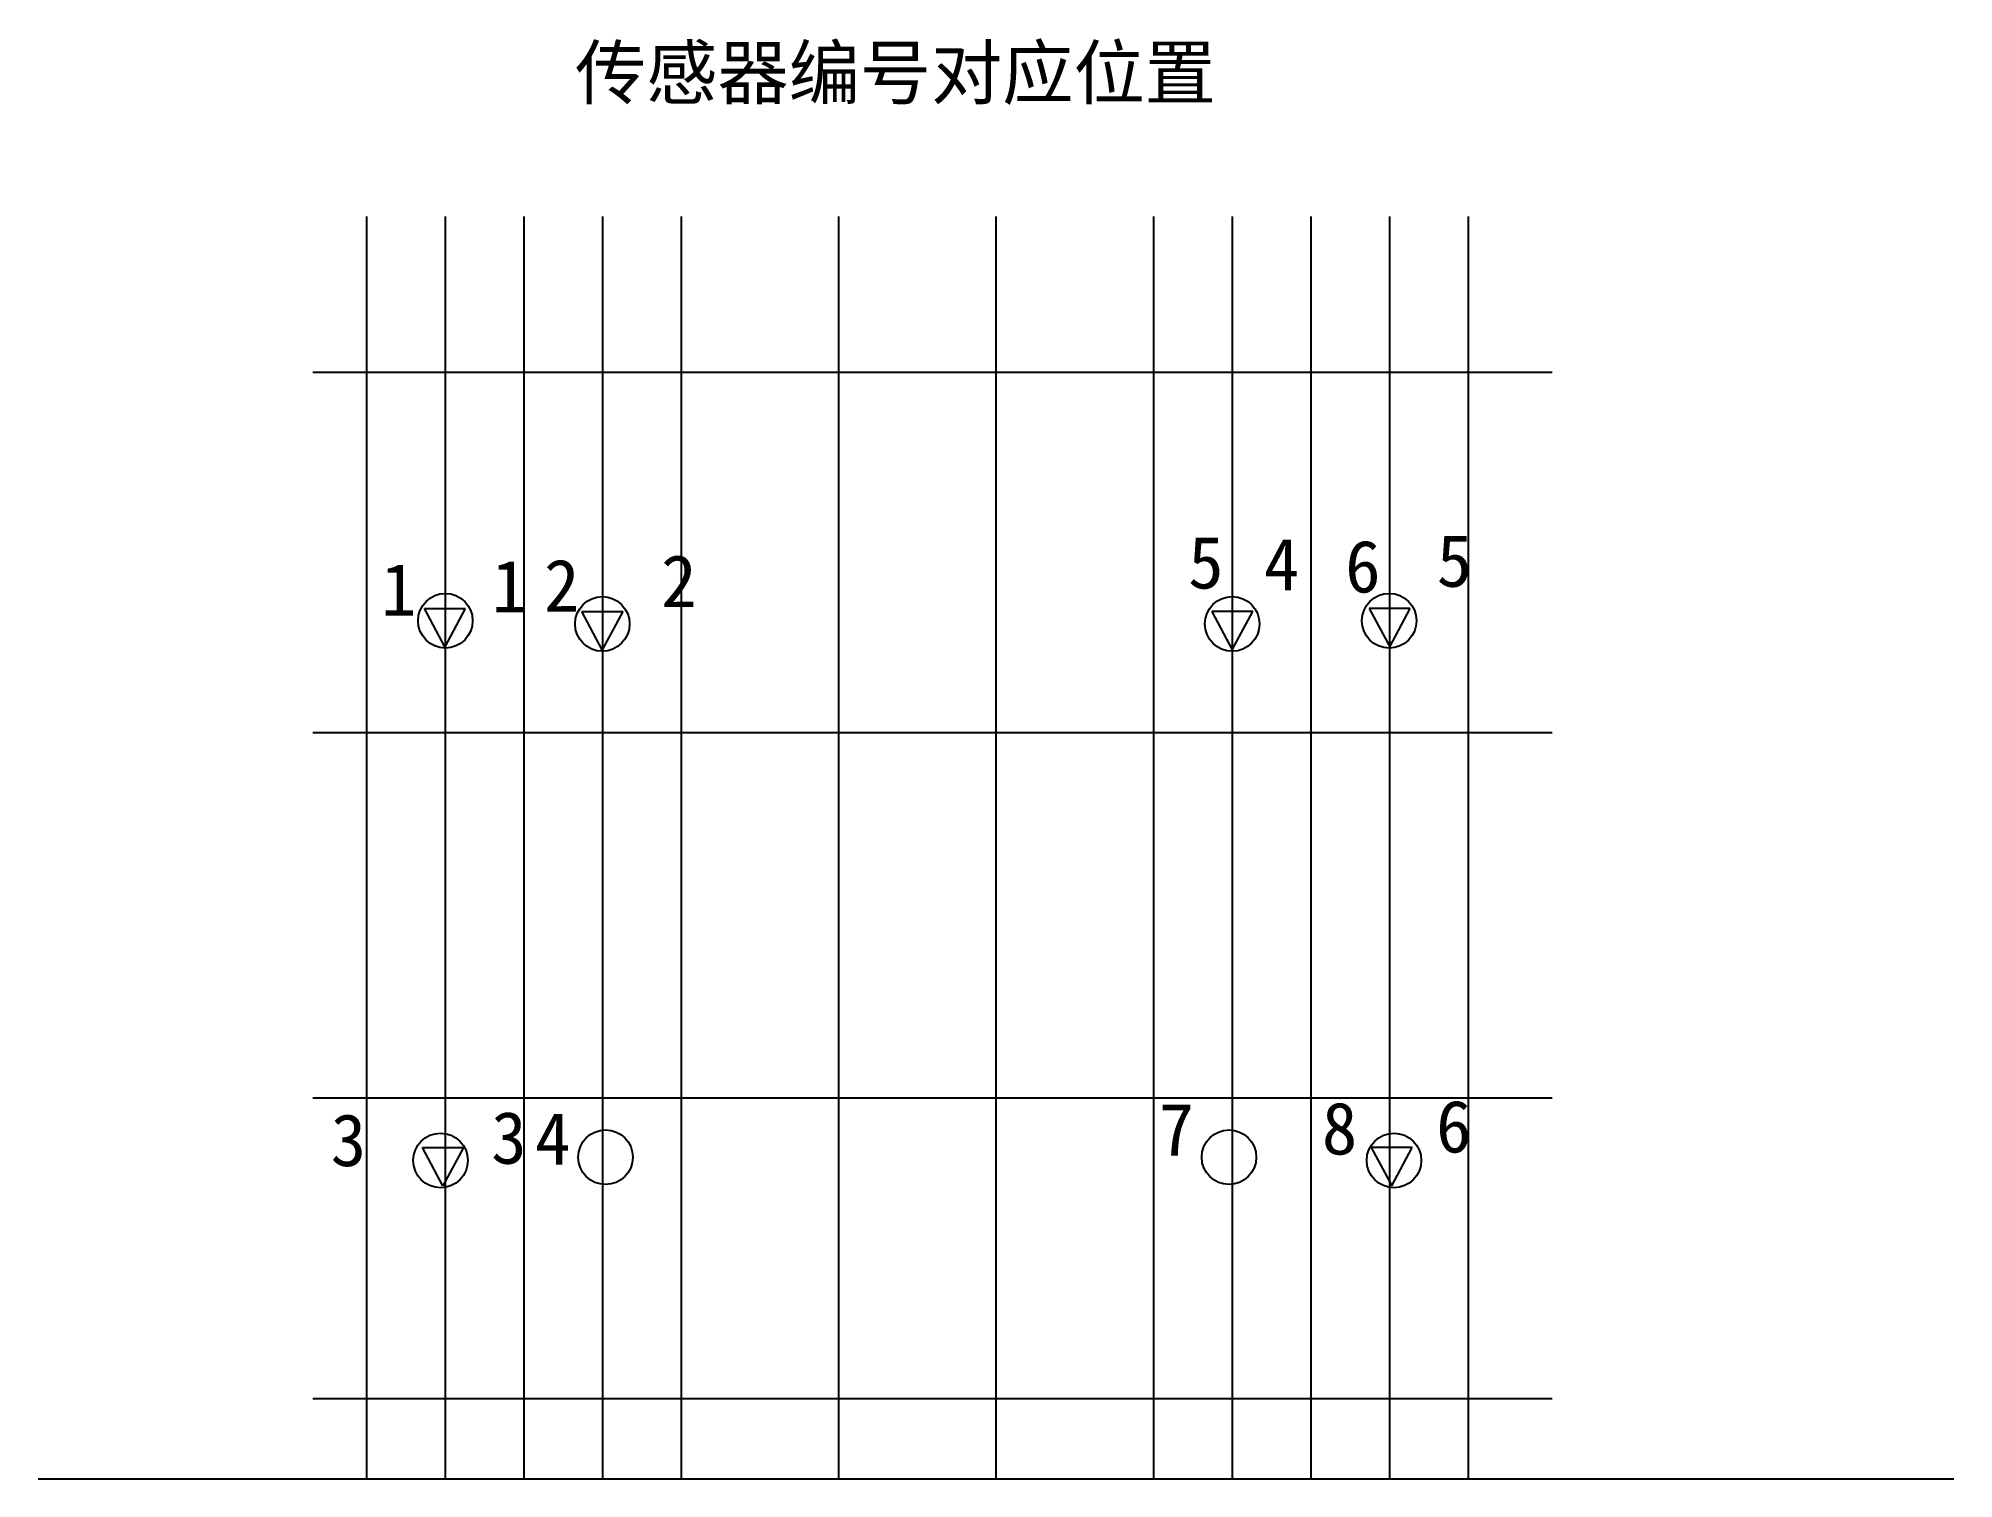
# Model space of a CAD drawing. Header units: millimetres. Extents: x 44.5 to 117.9, y 21.2 to 76.4.
import ezdxf

# ---------------------------------------------------------------- set-up
doc = ezdxf.new("R2010")
doc.units = ezdxf.units.MM
doc.layers.add('三智', color=7, linetype='Continuous')
doc.layers.add('自建设备', color=7, linetype='Continuous')
doc.styles.add('说明', font='', dxfattribs={"height": 3})
doc.styles.get('说明').set_extended_font_data('SimSun')

msp = doc.modelspace()

# ---------------------------------------------------------------- linework, layer by layer
for p, q in [((57.095, 69.593), (57.095, 21.249)), ((60.11, 69.593), (60.11, 21.249)), ((63.125, 69.593), (63.125, 21.249)), ((66.14, 69.593), (66.14, 21.249)), ((69.155, 69.593), (69.155, 21.249)), ((75.185, 69.593), (75.185, 21.249)), ((81.215, 69.593), (81.215, 21.249)), ((87.245, 69.593), (87.245, 21.249)), ((90.26, 69.593), (90.26, 21.249)), ((93.275, 69.593), (93.275, 21.249)), ((96.291, 69.593), (96.291, 21.249)), ((99.306, 69.593), (99.306, 21.249)), ((55.044, 63.627), (102.522, 63.627)), ((75.185, 63.627), (81.215, 63.627)), ((55.044, 49.83), (102.522, 49.83)), ((55.044, 35.834), (102.522, 35.834)), ((55.044, 24.32), (102.522, 24.32)), ((44.521, 21.249), (117.91, 21.249))]:
    msp.add_line(p, q)
at = {"layer": '三智', "color": 5}
for p, q in [((59.316, 54.581), (60.882, 54.581)), ((60.099, 53.109), (59.316, 54.581)), ((60.882, 54.581), (60.099, 53.109)), ((65.348, 54.461), (66.913, 54.461)), ((66.13, 52.989), (65.348, 54.461)), ((66.913, 54.461), (66.13, 52.989)), ((91.052, 54.461), (89.487, 54.461)), ((89.487, 54.461), (90.27, 52.989)), ((90.27, 52.989), (91.052, 54.461)), ((97.084, 54.581), (95.519, 54.581)), ((95.519, 54.581), (96.301, 53.109)), ((96.301, 53.109), (97.084, 54.581)), ((59.241, 33.931), (60.807, 33.931)), ((60.024, 32.459), (59.241, 33.931)), ((60.807, 33.931), (60.024, 32.459)), ((97.159, 33.931), (95.594, 33.931)), ((95.594, 33.931), (96.376, 32.459)), ((96.376, 32.459), (97.159, 33.931))]:
    msp.add_line(p, q, dxfattribs=at)
at = {"layer": '自建设备', "color": 1}
for centre in [(60.118, 54.107), (96.282, 54.107), (66.133, 53.984), (90.267, 53.984), (66.256, 33.559), (90.144, 33.559), (59.934, 33.436), (96.466, 33.436)]:
    msp.add_circle(centre, 1.045, dxfattribs=at)

# ---------------------------------------------------------------- texts
at = {"layer": '三智', "insert": (65.089, 76.099), "char_height": 2, "attachment_point": 1, "style": '说明'}
msp.add_mtext_dynamic_manual_height_columns('传感器编号对应位置', width=26.10869, gutter_width=15, heights=[0], dxfattribs=at)
at = {"layer": '三智', "color": 5, "char_height": 2, "attachment_point": 1, "style": '说明'}
for s, insert in [('5', (98.102, 57.408)), ('2', (68.384, 56.628)), ('4', (91.478, 57.273)), ('1', (61.898, 56.427)), ('3', (61.872, 35.31)), ('6', (98.075, 35.741))]:
    msp.add_mtext_dynamic_manual_height_columns(s, width=6.48682, gutter_width=15, heights=[0], dxfattribs=dict(at, insert=insert))
at = {"layer": '自建设备', "color": 1, "char_height": 2, "attachment_point": 1, "style": '说明'}
for s, insert in [('5', (88.578, 57.339)), ('6', (94.591, 57.188)), ('1', (57.651, 56.302)), ('2', (63.895, 56.458)), ('7', (87.448, 35.625)), ('8', (93.7, 35.665)), ('3', (55.724, 35.22)), ('4', (63.551, 35.277))]:
    msp.add_mtext_dynamic_manual_height_columns(s, width=6.48682, gutter_width=15, heights=[0], dxfattribs=dict(at, insert=insert))

doc.saveas('drawing.dxf')
